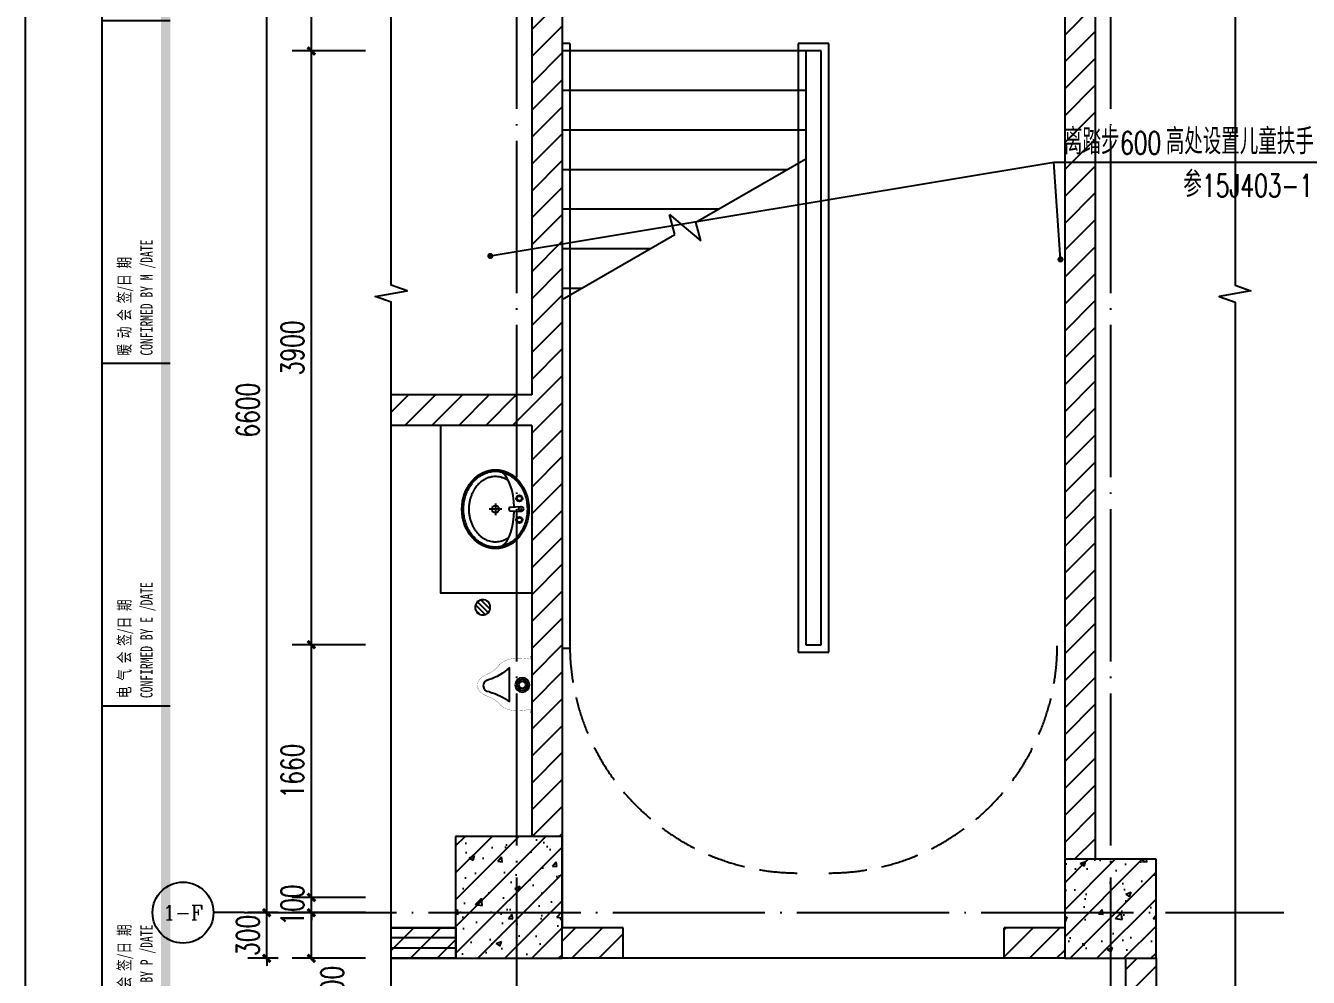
# Model space of a CAD drawing. Header units: millimetres. Extents: x -1048436 to -185795, y -983427 to 400387.
# Drawn here: x -493569 to -485145, y -670152 to -663901 of the extents above; entities that cross this region are included whole.
import ezdxf
from ezdxf.enums import TextEntityAlignment as Align

# ---------------------------------------------------------------- set-up
doc = ezdxf.new("R2010")
doc.units = ezdxf.units.MM
doc.header["$LTSCALE"] = 500
doc.linetypes.add('DASH', pattern=[0.35, 0.25, -0.1])
doc.linetypes.add('DOTE', pattern=[2.42, 2, -0.2, 0.02, -0.2])
for name, color, linetype in [('2017_11-sheet-L2$0$C-SHET-TTLB', 11, 'Continuous'), ('C-SHET-TTLB', 11, 'Continuous'), ('COLUMN', 254, 'Continuous'), ('DIM_LEAD', 3, 'Continuous'), ('DIM_SYMB', 3, 'Continuous'), ('FUR', 55, 'Continuous'), ('PUB_DIM', 3, 'Continuous'), ('PUB_HATCH', 8, 'Continuous'), ('PUB_TEXT', 7, 'Continuous'), ('STAIR', 2, 'Continuous'), ('WINDOW', 4, 'Continuous'), ('建-填充', 9, 'Continuous'), ('建-墙', 254, 'Continuous'), ('建-文字', 4, 'Continuous'), ('建-洁具', 55, 'Continuous'), ('建-符号', 13, 'Continuous'), ('建-轴线', 16, 'DOTE')]:
    doc.layers.add(name, color=color, linetype=linetype)
doc.styles.add('2017_11-sheet-L2$0$SHEET-ECADI', font='simhei.ttf', dxfattribs={"width": 0.7})
doc.styles.add('_TCH_AXIS', font='COMPLEX', dxfattribs={"bigfont": 'GBCBIG'})
doc.styles.add('_TCH_DIM', font='SIMPLEX', dxfattribs={"bigfont": 'GBCBIG'})
doc.styles.add('_TCH_DIM_T3', font='SIMPLEX', dxfattribs={"width": 0.705882, "bigfont": 'GBCBIG'})
doc.styles.add('ECADI', font='hzs.shx', dxfattribs={"width": 0.7, "bigfont": 'hztxt.shx'})
doc.dimstyles.new('_TCH_ARCH&&50', dxfattribs={"dimtxt": 148.75, "dimasz": 50, "dimexe": 125, "dimexo": 150, "dimgap": 50, "dimtad": 1, "dimdec": 0, "dimzin": 0, "dimdsep": 46, "dimtxsty": '_TCH_DIM_T3', "dimblk": 'ARCHTICK', "dimcen": 0.09, "dimclrt": 7, "dimazin": 2, "dimtfac": 1, "dimtdec": 0, "dimtix": 1, "dimtmove": 2, "dimatfit": 3, "dimldrblk": 'ARCHTICK', "dimfxl": 1, "dimtolj": 1, "dimtzin": 0, "dimarcsym": 0})
pattern_1 = [(45, (0, 89.76), (-88.388383, 88.388383), [])]
pattern_2 = [(45, (0, 0), (-88.388348, 88.388348), []), (50, (0, 0), (358.63009, -31.37607), [37.5, -412.5]), (355, (0, 0), (-69.37567, 376.09607), [30, -330]), (100.4514, (29.9, -2.6), (289.25469, 344.71977), [31.8701, -350.57106]), (46.1842, (0, 100), (533.62052, -82.7595), [56.25, -618.75]), (96.6356, (44.47, 93.1), (467.33135, 487.05894), [47.80514, -525.8565]), (351.1842, (0, 100), (467.33097, 487.0593), [45, -495]), (21, (50, 75), (298.45353, -201.30945), [37.5, -412.5]), (326, (50, 75), (121.65767, 362.57502), [30, -330]), (71.4514, (74.87, 58.22), (420.11131, 161.26525), [31.8701, -350.57106]), (37.5, (0, 0), (6.079928, 166.446927), [0, -326, 0, -335, 0, -331.25]), (7.5, (0, 0), (131.53477, 197.205856), [0, -191, 0, -318.5, 0, -126.25]), (327.5, (-111.5, 0), (266.911218, -11.277436), [0, -125, 0, -390, 0, -517.5]), (317.5, (-161.5, 0), (291.593085, 50.05249), [0, -162.5, 0, -259, 0, -367.5])]

# ---------------------------------------------------------------- blocks, each defined once
blk = doc.blocks.new('$lvtry$00000173')
at = {"color": 0}
for p, q in [((-10.7, -125), (-15.7, -50.1)), ((12, -125), (16, -50.1)), ((-35.1, -218.8), (40, -218.8)), ((1.6, -177.1), (1.6, -260.4))]:
    blk.add_line(p, q, dxfattribs=at)
for centre, radius in [((-69, -61.6), 20.6), ((-69, -61.6), 15.6), ((0.1, -50.1), 15.8), ((72.2, -61.6), 20.6), ((72.2, -61.6), 15.6), ((1.6, -218.8), 23.4)]:
    blk.add_circle(centre, radius, dxfattribs=at)
blk.add_arc((0.6, -116.9), 13.9, 215.48604, 324.51396, dxfattribs=at)
blk.add_ellipse((1.6, -218.8), major_axis=(-259, 0), ratio=0.848663, dxfattribs=at)
for start_param, end_param in [(4.764585, 5.931457), (3.493317, 4.671733)]:
    blk.add_ellipse((1.6, -214.5), major_axis=(-259, 0), ratio=0.459125, start_param=start_param, end_param=end_param, dxfattribs=at)
for points, knots in [([(-247.4, -218.8, 0), (-247.4, -226.1, 0), (-246.9, -233.4, 0), (-244.5, -252.6, 0), (-241.8, -264.5, 0), (-234, -287.6, 0), (-228.9, -298.9, 0), (-216.4, -320.7, 0), (-209.1, -331.1, 0), (-192.3, -350.8, 0), (-182.9, -360.1, 0), (-162.4, -377, 0), (-151.2, -384.8, 0), (-127.4, -398.6, 0), (-114.8, -404.6, 0), (-88.5, -414.7, 0), (-74.8, -418.8, 0), (-46.8, -424.9, 0), (-32.4, -426.9, 0), (-3.6, -428.9, 0), (11, -428.8, 0), (39.8, -426.4, 0), (54.1, -424.2, 0), (82, -417.7, 0), (95.6, -413.4, 0), (121.7, -402.9, 0), (134.2, -396.7, 0), (157.7, -382.6, 0), (168.7, -374.7, 0), (189, -357.5, 0), (198.2, -348.1, 0), (214.5, -328.2, 0), (221.7, -317.6, 0), (233.7, -295.7, 0), (238.6, -284.3, 0), (245.9, -261.1, 0), (248.4, -249.2, 0), (250.9, -225.2, 0), (250.9, -213.2, 0), (248.6, -189.2, 0), (246.1, -177.3, 0), (238.9, -154, 0), (234.1, -142.6, 0), (222.2, -120.6, 0), (215.1, -110.1, 0), (198.8, -90.1, 0), (189.6, -80.7, 0), (169.5, -63.4, 0), (158.5, -55.4, 0), (135.1, -41.2, 0), (122.6, -35, 0), (96.6, -24.4, 0), (83, -20.1, 0), (55.1, -13.5, 0), (40.8, -11.2, 0), (12, -8.8, 0), (-2.5, -8.6, 0), (-31.4, -10.4, 0), (-45.7, -12.4, 0), (-73.8, -18.4, 0), (-87.5, -22.5, 0), (-113.8, -32.5, 0), (-126.5, -38.5, 0), (-150.4, -52.2, 0), (-161.6, -59.9, 0), (-182.2, -76.8, 0), (-191.7, -86, 0), (-208.5, -105.6, 0), (-215.9, -116, 0), (-228.5, -137.8, 0), (-233.6, -149.1, 0), (-241.6, -172.2, 0), (-244.4, -184, 0), (-246.9, -203.6, 0), (-247.4, -211.2, 0), (-247.4, -218.8, 0)], [0, 0, 0, 0, 0.105369, 0.105369, 0.278747, 0.278747, 0.452125, 0.452125, 0.625504, 0.625504, 0.798882, 0.798882, 0.97226, 0.97226, 1.145639, 1.145639, 1.319017, 1.319017, 1.492395, 1.492395, 1.665774, 1.665774, 1.839152, 1.839152, 2.01253, 2.01253, 2.185909, 2.185909, 2.359287, 2.359287, 2.532665, 2.532665, 2.706044, 2.706044, 2.879422, 2.879422, 3.0528, 3.0528, 3.226179, 3.226179, 3.399557, 3.399557, 3.572935, 3.572935, 3.746313, 3.746313, 3.919692, 3.919692, 4.09307, 4.09307, 4.266448, 4.266448, 4.439827, 4.439827, 4.613205, 4.613205, 4.786583, 4.786583, 4.959962, 4.959962, 5.13334, 5.13334, 5.306718, 5.306718, 5.480097, 5.480097, 5.653475, 5.653475, 5.826853, 5.826853, 6.000232, 6.000232, 6.17361, 6.17361, 6.283185, 6.283185, 6.283185, 6.283185]), ([(-183.5, -131.4, 0), (-184.9, -133.4, 0), (-186.3, -135.4, 0), (-191.4, -143.3, 0), (-194.8, -149.3, 0), (-200.6, -161.5, 0), (-203.1, -167.7, 0), (-207.2, -180.3, 0), (-208.9, -186.7, 0), (-211.2, -199.2, 0), (-211.9, -205.4, 0), (-212.3, -214, 0), (-212.4, -216.4, 0), (-212.4, -218.8, 0), (-212.4, -225.2, 0), (-211.9, -231.7, 0), (-210, -246, 0), (-208.2, -253.8, 0), (-204.3, -266.5, 0), (-202.4, -271.5, 0), (-198.1, -281.4, 0), (-195.7, -286.3, 0), (-189.4, -297.6, 0), (-185.2, -304, 0), (-176, -316.2, 0), (-170.9, -322.2, 0), (-160.9, -332.4, 0), (-156.1, -336.8, 0), (-143.4, -347.4, 0), (-135.1, -353.3, 0), (-121.2, -361.8, 0), (-115.9, -364.8, 0), (-105.1, -370.2, 0), (-99.5, -372.8, 0), (-87.8, -377.6, 0), (-81.6, -379.8, 0), (-69, -383.8, 0), (-62.5, -385.6, 0), (-47.3, -389.1, 0), (-38.5, -390.6, 0), (-20.6, -392.8, 0), (-11.6, -393.4, 0), (6.5, -393.7, 0), (15.6, -393.3, 0), (33.6, -391.7, 0), (42.5, -390.5, 0), (59.4, -387.2, 0), (67.4, -385.2, 0), (83.1, -380.5, 0), (90.7, -377.7, 0), (105.6, -371.6, 0), (112.7, -368.2, 0), (126.6, -360.6, 0), (133.3, -356.5, 0), (146, -347.8, 0), (152, -343.1, 0), (163.2, -333.3, 0), (168.5, -328.1, 0), (178.3, -317.3, 0), (182.9, -311.7, 0), (190.4, -301, 0), (193.6, -296, 0), (200.4, -283.8, 0), (203.7, -276.5, 0), (208.6, -263.5, 0), (210.3, -257.8, 0), (213, -246.3, 0), (214.1, -240.5, 0), (215.6, -226.9, 0), (215.8, -219, 0), (215.1, -205.6, 0), (214.5, -200, 0), (212.5, -188.8, 0), (211.2, -183.3, 0), (206.3, -166.7, 0), (201.7, -155.9, 0), (193, -140.7, 0), (190, -136, 0), (186.8, -131.4, 0)], [5.740897, 5.740897, 5.740897, 5.740897, 5.780874, 5.780874, 5.896829, 5.896829, 6.012784, 6.012784, 6.128739, 6.128739, 6.240697, 6.240697, 6.283185, 6.283185, 6.283185, 6.399826, 6.399826, 6.5409, 6.5409, 6.634, 6.634, 6.7271, 6.7271, 6.852188, 6.852188, 6.977276, 6.977276, 7.077377, 7.077377, 7.229977, 7.229977, 7.317389, 7.317389, 7.404801, 7.404801, 7.497094, 7.497094, 7.589386, 7.589386, 7.712334, 7.712334, 7.835281, 7.835281, 7.958228, 7.958228, 8.081175, 8.081175, 8.194983, 8.194983, 8.30879, 8.30879, 8.422598, 8.422598, 8.537599, 8.537599, 8.6526, 8.6526, 8.767602, 8.767602, 8.884432, 8.884432, 8.982435, 8.982435, 9.119467, 9.119467, 9.224191, 9.224191, 9.328914, 9.328914, 9.470087, 9.470087, 9.571187, 9.571187, 9.672288, 9.672288, 9.874489, 9.874489, 9.967059, 9.967059, 9.967059, 9.967059])]:
    blk.add_open_spline(points, degree=3, knots=knots, dxfattribs=at)
for p in [(0.5, -49.9), (1.6, -218.8)]:
    blk.add_point(p, dxfattribs=at)
blk = doc.blocks.new('$lvtry$00000171')
h = blk.add_hatch()
h.set_pattern_fill('ANSI31', color=256, scale=15, style=0)
h.set_pattern_definition([(45, (0, 0), (-16.838, 16.838), [])])
h.paths.add_polyline_path([(35.4, 16.9, 0.162278), (7.1, 31), (-49.5, -25.6, 0.162278), (-35.4, -53.9)])
h.paths.add_polyline_path([(7.1, 31, 0.456412), (-50, -18.5, 0.035489), (-49.5, -25.6)])
h.paths.add_polyline_path([(49.5, -11.4, 0.162278), (35.4, 16.9), (-35.4, -53.9, 0.162278), (-7.1, -68)])
h.paths.add_polyline_path([(50, -18.5, 0.035489), (49.5, -11.4), (-7.1, -68, 0.456412)])
blk.add_circle((0, -18.5), 50)
blk = doc.blocks.new('M_E14')
blk.add_line((-116.4, -146.3), (109.4, -146.3))
at = {"const_width": 1.5}
for points in [[(-185, 0), (-185, -10), (-165, -10)], [(-185, 0), (185, 0), (185, -10), (165, -10)], [(-136.8, -207.1), (-146.1, -193.9), (-153.4, -182.2), (-159, -171.7), (-163.1, -162.3), (-166.1, -153.9), (-168.1, -146.2), (-169.4, -139.3), (-170.4, -132.8), (-171.2, -126.7), (-171.8, -120.8), (-172.4, -115.1), (-172.8, -109.5), (-173.1, -103.9), (-173.3, -98.1), (-173.3, -92.1), (-173.3, -85.9), (-173.2, -79.2), (-172.9, -71.9), (-172.3, -63.7), (-171.4, -54.4), (-170.1, -43.7), (-168.2, -31.4), (-165.8, -17.2), (-164.2, -9.1)], [(127.5, -214.6), (137.5, -201.9), (145.5, -190.6), (151.6, -180.4), (156.3, -171.3), (159.7, -163), (162.1, -155.5), (163.9, -148.7), (165.2, -142.3), (166.3, -136.2), (167.3, -130.4), (168.2, -124.7), (168.9, -119.1), (169.5, -113.5), (170, -107.8), (170.4, -101.8), (170.8, -95.6), (171, -88.9), (171.1, -81.6), (171, -73.4), (170.6, -64), (169.9, -53.3), (168.7, -40.9), (167.1, -26.6), (164.9, -10.1)], [(165.8, -14.5), (164.9, -8.9)], [(-137.4, -204.9), (-127.1, -213.8)], [(-130, -211.3), (-128.2, -212.9), (-120.3, -220.9), (-113.4, -228.7), (-107.4, -236.3), (-102.1, -243.8), (-97.5, -251.3), (-93.4, -258.7), (-89.7, -266.2), (-86.2, -273.6), (-83.1, -280.9), (-80.1, -288.1), (-77.2, -295.1), (-74.4, -301.8), (-71.5, -308.2), (-68.5, -314.2), (-65.3, -319.8), (-62, -324.9), (-58.5, -329.6), (-54.8, -334), (-51, -338), (-47, -341.6), (-42.9, -344.9), (-38.6, -347.9), (-34.2, -350.5), (-29.7, -352.9), (-25.1, -354.9), (-20.3, -356.6), (-15.4, -358), (-10.4, -359), (-5.3, -359.6), (-0.1, -359.8), (0.3, -359.8)], [(120.4, -218.3), (118.6, -219.8), (110.3, -227.4), (102.9, -234.8), (96.5, -242), (90.8, -249.3), (85.8, -256.4), (81.2, -263.6), (77.1, -270.9), (73.3, -278.1), (69.7, -285.2), (66.3, -292.2), (63, -299), (59.8, -305.6), (56.6, -311.8), (53.3, -317.6), (49.8, -323), (46.2, -328), (42.4, -332.5), (38.5, -336.6), (34.4, -340.4), (30.3, -343.8), (26, -346.8), (21.5, -349.6), (17, -352), (12.3, -354.1), (7.6, -355.8), (2.7, -357.3), (-0.9, -358.1)], [(128.6, -211.6), (117.5, -220.5)]]:
    blk.add_lwpolyline(points, dxfattribs=at)
for radius in [47.3, 34.6, 22.1]:
    blk.add_circle((-4.2, -61.9), radius)
for centre, radius, start, end in [((-386.5, -362.7), 346.2, 14.06156, 38.70013), ((330.9, -365.6), 311.8, 135.28681, 164.39133), ((-9.9, -276), 40.9, 183.65649, 351.93977)]:
    blk.add_arc(centre, radius, start, end)
at = {"width": 0.8, "flags": 9}
for tag in ['XSIZE', 'YSIZE']:
    blk.add_attdef(tag, (0, 0), '', height=0.5, dxfattribs=at)
blk = doc.blocks.new('2017_11-sheet-L2$0$2014SHEET-L')
at = {"layer": '2017_11-sheet-L2$0$C-SHET-TTLB'}
for p, q in [((0, -45), (-9, -45)), ((0, -90), (-9, -90)), ((0, -135), (-9, -135)), ((0, -180), (-9, -180)), ((0, -225), (-9, -225))]:
    blk.add_line(p, q, dxfattribs=at)
at = {"layer": '2017_11-sheet-L2$0$C-SHET-TTLB', "style": '2017_11-sheet-L2$0$SHEET-ECADI', "width": 0.7}
for s, p in [('CONFIRMED BY A /DATE', (-2.33, -43.96)), ('建 筑 会 签/日 期', (-5.24, -43.96)), ('CONFIRMED BY S /DATE', (-2.33, -88.96)), ('结 构 会 签/日 期', (-5.24, -88.96)), ('CONFIRMED BY M /DATE', (-2.33, -133.96)), ('暖 动 会 签/日 期', (-5.24, -133.96)), ('CONFIRMED BY E /DATE', (-2.33, -178.96)), ('电 气 会 签/日 期', (-5.24, -178.96)), ('给 排 水 会 签/日 期', (-5.24, -223.96)), ('CONFIRMED BY P /DATE', (-2.33, -223.96))]:
    blk.add_text(s, height=1.6, rotation=90, dxfattribs=at).set_placement(p)
blk = doc.blocks.new('2017_11-sheet-L2', base_point=(18.4, 410))
at = {"layer": '2017_11-sheet-L2$0$C-SHET-TTLB'}
blk.add_blockref('2017_11-sheet-L2$0$2014SHEET-L', (19, 410.6), dxfattribs=at)
blk = doc.blocks.new('集团图框A1')
at = {"layer": 'C-SHET-TTLB'}
blk.add_line((259.85, -109.93), (259.85, -685.13), dxfattribs=at)
blk.add_lwpolyline([(1090.85, -100.53), (1090.85, -694.53), (249.85, -694.53), (249.85, -100.53)], close=True, dxfattribs=at)
at = {"layer": 'C-SHET-TTLB', "const_width": 1.2}
blk.add_lwpolyline([(268.25, -110.53), (1080.85, -110.53), (1080.85, -684.53), (268.25, -684.53)], close=True, dxfattribs=at)
at = {"layer": 'C-SHET-TTLB'}
blk.add_blockref('2017_11-sheet-L2', (268.25, -110.53), dxfattribs=at)
at = {"color": 2, "style": 'ECADI', "width": 0.7}
for tag, p in [('序号1', (1009.72, -381.88)), ('记要1', (1037.92, -381.9)), ('日期1', (1073.26, -381.71)), ('序号2', (1009.72, -387.77)), ('日期2', (1073.26, -387.6)), ('记要2', (1037.92, -387.79)), ('序号3', (1009.72, -393.63)), ('记要3', (1037.92, -393.65)), ('日期3', (1073.26, -393.46)), ('序号4', (1009.72, -399.51)), ('日期4', (1073.26, -399.35)), ('记要4', (1037.92, -399.53)), ('合作设计单位', (1042.53, -542.75)), ('审定人', (1041.84, -561.74)), ('审核人', (1041.84, -571.23)), ('设计总负责人', (1041.84, -580.99)), ('专业负责人', (1041.84, -591.72)), ('校对人', (1041.84, -601.96)), ('设计人', (1041.84, -611.83)), ('建设单位上', (1044.38, -619.93)), ('建设单位中', (1044.38, -623.89)), ('建设单位下', (1044.38, -627.74)), ('项目名称上', (1044.35, -632.3)), ('项目名称中', (1044.35, -636.38)), ('项目名称下', (1044.35, -640.33)), ('子项', (1043.59, -646.93)), ('图名上', (1044.47, -653.59)), ('图名中', (1044.47, -657.5)), ('图名下', (1044.47, -661.62)), ('工程编号', (1027.1, -667.58)), ('阶段', (1063.92, -667.61)), ('专业', (1063.72, -673.97)), ('比例', (1025.96, -674.19)), ('日期', (1026.1, -680.73)), ('图别、图号', (1066.05, -680.84))]:
    blk.add_attdef(tag, text='', height=3.5, dxfattribs=at).set_placement(p, align=Align.MIDDLE)
blk = doc.blocks.new('A1')
blk.add_blockref('集团图框A1', (-609654.51, -640037.88))
blk = doc.blocks.new('_ArchTick')
at = {"color": 0, "linetype": 'ByBlock', "const_width": 0.4}
blk.add_lwpolyline([(-0.5, -0.5), (0.5, 0.5)], dxfattribs=at)
blk = doc.blocks.new('*D2480')
at = {"layer": 'Defpoints', "color": 0, "transparency": 16777216}
for p in [(-491985.4, -663127.2), (-491759.5, -663127.2), (-491759.5, -669727.2)]:
    blk.add_point(p, dxfattribs=at)
at = {"layer": 'PUB_DIM', "color": 0, "lineweight": -2, "transparency": 16777216}
for p, q in [((-491909.5, -663127.2), (-492110.4, -663127.2)), ((-491985.4, -669727.2), (-491985.4, -663127.2)), ((-491909.5, -669727.2), (-492110.4, -669727.2))]:
    blk.add_line(p, q, dxfattribs=at)
at = {"layer": 'PUB_DIM', "color": 0, "lineweight": -2, "transparency": 16777216, "xscale": 50, "yscale": 50, "zscale": 50}
for p, rotation in [((-491985.4, -663127.2), 90), ((-491985.4, -669727.2), 270)]:
    blk.add_blockref('_ArchTick', p, dxfattribs=dict(at, rotation=rotation))
at = {"layer": 'PUB_DIM', "color": 7, "transparency": 16777216, "insert": (-492109.8, -666427.2), "char_height": 148.75, "attachment_point": 5, "rotation": 90, "style": '_TCH_DIM_T3'}
blk.add_mtext('\\A1;6600', dxfattribs=at)
blk = doc.blocks.new('*D2481')
at = {"layer": 'Defpoints', "color": 0, "transparency": 16777216}
for p in [(-491985.4, -669727.2), (-491759.5, -669727.2), (-491759.5, -670027.2)]:
    blk.add_point(p, dxfattribs=at)
at = {"layer": 'PUB_DIM', "color": 0, "lineweight": -2, "transparency": 16777216}
for p, q in [((-491985.4, -669727.2), (-491985.4, -669677.2)), ((-491909.5, -669727.2), (-492110.4, -669727.2)), ((-491985.4, -670027.2), (-491985.4, -669727.2)), ((-491909.5, -670027.2), (-492110.4, -670027.2)), ((-491985.4, -670027.2), (-491985.4, -670077.2))]:
    blk.add_line(p, q, dxfattribs=at)
at = {"layer": 'PUB_DIM', "color": 0, "lineweight": -2, "transparency": 16777216, "xscale": 50, "yscale": 50, "zscale": 50}
for p, rotation in [((-491985.4, -669727.2), 270), ((-491985.4, -670027.2), 90)]:
    blk.add_blockref('_ArchTick', p, dxfattribs=dict(at, rotation=rotation))
at = {"layer": 'PUB_DIM', "color": 7, "transparency": 16777216, "insert": (-492109.8, -669877.2), "char_height": 148.75, "attachment_point": 5, "rotation": 90, "style": '_TCH_DIM_T3'}
blk.add_mtext('\\A1;300', dxfattribs=at)
blk = doc.blocks.new('*D2482')
at = {"layer": 'Defpoints', "color": 0, "transparency": 16777216}
for p in [(-491692.5, -663127.2), (-491186.6, -663127.2), (-491186.6, -664067.2)]:
    blk.add_point(p, dxfattribs=at)
at = {"layer": 'PUB_DIM', "color": 0, "lineweight": -2, "transparency": 16777216}
for p, q in [((-491336.6, -663127.2), (-491817.5, -663127.2)), ((-491692.5, -664067.2), (-491692.5, -663127.2)), ((-491336.6, -664067.2), (-491817.5, -664067.2))]:
    blk.add_line(p, q, dxfattribs=at)
at = {"layer": 'PUB_DIM', "color": 0, "lineweight": -2, "transparency": 16777216, "xscale": 50, "yscale": 50, "zscale": 50}
for p, rotation in [((-491692.5, -663127.2), 90), ((-491692.5, -664067.2), 270)]:
    blk.add_blockref('_ArchTick', p, dxfattribs=dict(at, rotation=rotation))
at = {"layer": 'PUB_DIM', "color": 7, "transparency": 16777216, "insert": (-491816.9, -663597.2), "char_height": 148.75, "attachment_point": 5, "rotation": 90, "style": '_TCH_DIM_T3'}
blk.add_mtext('\\A1;940', dxfattribs=at)
blk = doc.blocks.new('*D2483')
at = {"layer": 'Defpoints', "color": 0, "transparency": 16777216}
for p in [(-491692.5, -664067.2), (-491186.6, -664067.2), (-491186.6, -667967.2)]:
    blk.add_point(p, dxfattribs=at)
at = {"layer": 'PUB_DIM', "color": 0, "lineweight": -2, "transparency": 16777216}
for p, q in [((-491336.6, -664067.2), (-491817.5, -664067.2)), ((-491692.5, -667967.2), (-491692.5, -664067.2)), ((-491336.6, -667967.2), (-491817.5, -667967.2))]:
    blk.add_line(p, q, dxfattribs=at)
at = {"layer": 'PUB_DIM', "color": 0, "lineweight": -2, "transparency": 16777216, "xscale": 50, "yscale": 50, "zscale": 50}
for p, rotation in [((-491692.5, -664067.2), 90), ((-491692.5, -667967.2), 270)]:
    blk.add_blockref('_ArchTick', p, dxfattribs=dict(at, rotation=rotation))
at = {"layer": 'PUB_DIM', "color": 7, "transparency": 16777216, "insert": (-491816.9, -666017.2), "char_height": 148.75, "attachment_point": 5, "rotation": 90, "style": '_TCH_DIM_T3'}
blk.add_mtext('\\A1;3900', dxfattribs=at)
blk = doc.blocks.new('*D2484')
at = {"layer": 'Defpoints', "color": 0, "transparency": 16777216}
for p in [(-491692.5, -667967.2), (-491186.6, -667967.2), (-491186.6, -669627.2)]:
    blk.add_point(p, dxfattribs=at)
at = {"layer": 'PUB_DIM', "color": 0, "lineweight": -2, "transparency": 16777216}
for p, q in [((-491336.6, -667967.2), (-491817.5, -667967.2)), ((-491692.5, -669627.2), (-491692.5, -667967.2)), ((-491336.6, -669627.2), (-491817.5, -669627.2))]:
    blk.add_line(p, q, dxfattribs=at)
at = {"layer": 'PUB_DIM', "color": 0, "lineweight": -2, "transparency": 16777216, "xscale": 50, "yscale": 50, "zscale": 50}
for p, rotation in [((-491692.5, -667967.2), 90), ((-491692.5, -669627.2), 270)]:
    blk.add_blockref('_ArchTick', p, dxfattribs=dict(at, rotation=rotation))
at = {"layer": 'PUB_DIM', "color": 7, "transparency": 16777216, "insert": (-491816.9, -668797.2), "char_height": 148.75, "attachment_point": 5, "rotation": 90, "style": '_TCH_DIM_T3'}
blk.add_mtext('\\A1;1660', dxfattribs=at)
blk = doc.blocks.new('*D2485')
at = {"layer": 'Defpoints', "color": 0, "transparency": 16777216}
for p in [(-491692.5, -669627.2), (-491186.6, -669627.2), (-491186.6, -669727.2)]:
    blk.add_point(p, dxfattribs=at)
at = {"layer": 'PUB_DIM', "color": 0, "lineweight": -2, "transparency": 16777216}
for p, q in [((-491336.6, -669627.2), (-491817.5, -669627.2)), ((-491692.5, -669627.2), (-491692.5, -669577.2)), ((-491692.5, -669727.2), (-491692.5, -669627.2)), ((-491336.6, -669727.2), (-491817.5, -669727.2)), ((-491692.5, -669727.2), (-491692.5, -669777.2))]:
    blk.add_line(p, q, dxfattribs=at)
at = {"layer": 'PUB_DIM', "color": 0, "lineweight": -2, "transparency": 16777216, "xscale": 50, "yscale": 50, "zscale": 50}
for p, rotation in [((-491692.5, -669627.2), 270), ((-491692.5, -669727.2), 90)]:
    blk.add_blockref('_ArchTick', p, dxfattribs=dict(at, rotation=rotation))
at = {"layer": 'PUB_DIM', "color": 7, "transparency": 16777216, "insert": (-491816.9, -669677.2), "char_height": 148.75, "attachment_point": 5, "rotation": 90, "style": '_TCH_DIM_T3'}
blk.add_mtext('\\A1;100', dxfattribs=at)
blk = doc.blocks.new('*D2486')
at = {"layer": 'Defpoints', "color": 0, "transparency": 16777216}
for p in [(-491692.5, -669727.2), (-491186.6, -669727.2), (-491186.6, -670027.2)]:
    blk.add_point(p, dxfattribs=at)
at = {"layer": 'PUB_DIM', "color": 0, "lineweight": -2, "transparency": 16777216}
for p, q in [((-491336.6, -669727.2), (-491817.5, -669727.2)), ((-491692.5, -670027.2), (-491692.5, -669727.2)), ((-491336.6, -670027.2), (-491817.5, -670027.2))]:
    blk.add_line(p, q, dxfattribs=at)
at = {"layer": 'PUB_DIM', "color": 0, "lineweight": -2, "transparency": 16777216, "xscale": 50, "yscale": 50, "zscale": 50}
for p, rotation in [((-491692.5, -669727.2), 90), ((-491692.5, -670027.2), 270)]:
    blk.add_blockref('_ArchTick', p, dxfattribs=dict(at, rotation=rotation))
at = {"layer": 'PUB_DIM', "color": 7, "transparency": 16777216, "insert": (-491555, -670212.2), "char_height": 148.75, "attachment_point": 5, "rotation": 90, "style": '_TCH_DIM_T3'}
blk.add_mtext('\\A1;300', dxfattribs=at)

msp = doc.modelspace()

# ---------------------------------------------------------------- hatches: boundary and pattern name
at = {"layer": 'PUB_HATCH'}
h = msp.add_hatch(dxfattribs=at)
h.set_pattern_fill('钢筋混凝土', color=256, scale=50, style=0)
h.set_pattern_definition(pattern_2)
h.paths.add_polyline_path([(-490745.1, -670027.2), (-490045.1, -670027.2), (-490045.1, -669227.2), (-490745.1, -669227.2)])
h = msp.add_hatch(dxfattribs=at)
h.set_pattern_fill('钢筋混凝土', color=256, scale=50, style=0)
h.set_pattern_definition(pattern_2)
h.paths.add_polyline_path([(-486745.1, -669377.1), (-486745.1, -670027.1), (-486145.1, -670027.1), (-486145.1, -669377.1)])
at = {"layer": '建-填充'}
h = msp.add_hatch(dxfattribs=at)
h.set_pattern_fill('普通砖', color=256, scale=50, style=0)
h.set_pattern_definition(pattern_1)
h.paths.add_polyline_path([(-490045.1, -663427.1), (-490045.1, -663627.2), (-490244.8, -663627.2), (-490244.8, -666327.1), (-490178.1, -666427.1), (-490044.8, -666427.1), (-490044.8, -663427.1)])
h = msp.add_hatch(dxfattribs=at)
h.set_pattern_fill('普通砖', color=256, scale=50, style=0)
h.set_pattern_definition(pattern_1)
h.paths.add_polyline_path([(-486745.1, -669377.1), (-486545.1, -669377.1), (-486545.1, -663477.2), (-486745.1, -663477.2)])
h = msp.add_hatch(dxfattribs=at)
h.set_pattern_fill('普通砖', color=256, scale=50, style=0)
h.set_pattern_definition(pattern_1)
h.paths.add_polyline_path([(-491167.7, -666527.1), (-490244.8, -666527.1), (-490178.1, -666427.1), (-490244.8, -666327.1), (-491167.7, -666327.1)])
h = msp.add_hatch(dxfattribs=at)
h.set_pattern_fill('普通砖', color=256, scale=50, style=0)
h.set_pattern_definition(pattern_1)
h.paths.add_polyline_path([(-490244.8, -669227.2), (-490045.1, -669227.2), (-490045.1, -669827.4), (-490044.8, -669827.1), (-490044.8, -666427.1), (-490178.1, -666427.1), (-490244.8, -666527.1)])
h = msp.add_hatch(dxfattribs=at)
h.set_pattern_fill('普通砖', color=256, scale=50, style=0)
h.set_pattern_definition(pattern_1)
h.paths.add_polyline_path([(-490745.1, -670027.1), (-490745.1, -669827.1), (-491167.7, -669827.1), (-491167.7, -670027.1)])
h = msp.add_hatch(dxfattribs=at)
h.set_pattern_fill('普通砖', color=256, scale=50, style=0)
h.set_pattern_definition(pattern_1)
h.paths.add_polyline_path([(-490045.1, -669827.4), (-490045.1, -670027.1), (-489644.8, -670027.1), (-489644.8, -669827.1), (-490044.8, -669827.1)])
h = msp.add_hatch(dxfattribs=at)
h.set_pattern_fill('普通砖', color=256, scale=50, style=0)
h.set_pattern_definition(pattern_1)
h.paths.add_polyline_path([(-486745.1, -670027.1), (-486745.1, -669827.1), (-487143.5, -669827.1), (-487143.5, -670027.1)])
h = msp.add_hatch(dxfattribs=at)
h.set_pattern_fill('普通砖', color=256, scale=50, style=0)
h.set_pattern_definition(pattern_1)
h.paths.add_polyline_path([(-486145.1, -670027.1), (-486345.1, -670027.1), (-486345.1, -670627.1), (-486145.1, -670427.1)])

# ---------------------------------------------------------------- linework, layer by layer
msp.add_line((-487143.5, -670027.1), (-489643.5, -670027.1))
at = {"layer": 'COLUMN'}
for p, q in [((-490045.1, -669227.2), (-490745.1, -669227.2)), ((-490745.1, -669227.2), (-490745.1, -670027.2)), ((-490045.1, -670027.2), (-490045.1, -669227.2)), ((-486745.1, -669377.1), (-486745.1, -670027.1)), ((-486145.1, -669377.1), (-486745.1, -669377.1)), ((-486145.1, -670027.1), (-486145.1, -669377.1)), ((-490745.1, -670027.2), (-490045.1, -670027.2)), ((-486745.1, -670027.1), (-486145.1, -670027.1))]:
    msp.add_line(p, q, dxfattribs=at)
at = {"layer": 'DIM_LEAD'}
for p, q in [((-490517.2, -665413.6), (-486816.2, -664798.5)), ((-486772.4, -665436.8), (-486816.2, -664798.5)), ((-486816.2, -664798.5), (-485075.5, -664798.5))]:
    msp.add_line(p, q, dxfattribs=at)
at = {"layer": 'DIM_LEAD', "const_width": 20}
for points in [[(-490527.1, -665415.3, 1), (-490507.4, -665412, 1)], [(-486771.7, -665446.8, 1), (-486773.1, -665426.8, 1)]]:
    msp.add_lwpolyline(points, format="xyb", close=True, dxfattribs=at)
at = {"layer": 'DIM_SYMB'}
msp.add_lwpolyline([(-489244.8, -663937.2, 0, 0, 0), (-489244.8, -664957.2, 40, 0, 0), (-489244.8, -665107.2, 0, 0, 0)], format="xyseb", dxfattribs=at)
at = {"layer": 'PUB_HATCH', "color": 8, "linetype": 'DASH', "ltscale": 2}
for centre, start, end in [((-488494.8, -667967.2), 180, 270), ((-488293.7, -667967.2), 270, 0)]:
    msp.add_arc(centre, 1500, start, end, dxfattribs=at)
at = {"layer": 'STAIR'}
for p, q in [((-490044.8, -664017.2), (-490044.8, -667992.2)), ((-489994.8, -664017.2), (-490044.8, -664017.2)), ((-490044.8, -664067.2), (-490044.8, -665699)), ((-488444.8, -664067.2), (-490044.8, -664067.2)), ((-489994.8, -664017.2), (-489994.8, -667992.2)), ((-488294.8, -664017.2), (-488494.8, -664017.2)), ((-488494.8, -664017.2), (-488494.8, -668017.2)), ((-488444.8, -664067.2), (-488444.8, -664775.3)), ((-488344.8, -664067.2), (-488444.8, -664067.2)), ((-488444.8, -664067.2), (-488444.8, -667967.2)), ((-488344.8, -667967.2), (-488344.8, -664067.2)), ((-488294.8, -668017.2), (-488294.8, -664017.2)), ((-488444.8, -664327.2), (-490044.8, -664327.2)), ((-488444.8, -664587.2), (-490044.8, -664587.2)), ((-489167, -665192.2), (-488444.8, -664775.3)), ((-488569.3, -664847.2), (-490044.8, -664847.2)), ((-489019.6, -665107.2), (-490044.8, -665107.2)), ((-489305.3, -665272.1), (-489340.3, -665141.7)), ((-489340.3, -665141.7), (-489134.2, -665314.6)), ((-489134.2, -665314.6), (-489167, -665192.2)), ((-490044.8, -665699), (-489305.3, -665272.1)), ((-489470, -665367.2), (-490044.8, -665367.2)), ((-489920.3, -665627.2), (-490044.8, -665627.2)), ((-489994.8, -667992.2), (-490044.8, -667992.2)), ((-488494.8, -668017.2), (-488294.8, -668017.2)), ((-488444.8, -667967.2), (-488344.8, -667967.2))]:
    msp.add_line(p, q, dxfattribs=at)
at = {"layer": 'WINDOW'}
for p, q in [((-491167.7, -669827.1), (-490744.4, -669827.1)), ((-490744.4, -669827.1), (-490744.4, -670027.1)), ((-490744.4, -669893.8), (-491167.7, -669893.8)), ((-490744.4, -669960.5), (-491167.7, -669960.5)), ((-491167.7, -670027.1), (-490744.4, -670027.1))]:
    msp.add_line(p, q, dxfattribs=at)
at = {"layer": '建-墙'}
for p, q in [((-490044.8, -663427.1), (-490044.8, -666427.1)), ((-486745.1, -663477.2), (-486745.1, -669377.1)), ((-486545.1, -663477.2), (-486545.1, -669377.1)), ((-490244.8, -663627.2), (-490244.8, -666327.1)), ((-490244.8, -666327.1), (-491167.7, -666327.1)), ((-490044.8, -666427.1), (-490044.8, -669827.1)), ((-490244.8, -666527.1), (-491167.7, -666527.1)), ((-490244.8, -666527.1), (-490244.8, -669227.2)), ((-490745.1, -669827.1), (-491167.7, -669827.1)), ((-489644.8, -669827.1), (-490044.8, -669827.1)), ((-489644.8, -670027.1), (-489644.8, -669827.1)), ((-486745.1, -669827.1), (-487143.5, -669827.1)), ((-487143.5, -670027.1), (-487143.5, -669827.1)), ((-486643.5, -669927.1), (-486643.5, -669927.1)), ((-486443.5, -669927.1), (-486443.5, -669927.1)), ((-486243.5, -669927.1), (-486243.5, -669927.1)), ((-490745.1, -670027.1), (-491167.7, -670027.1)), ((-489644.8, -670027.1), (-490045.1, -670027.1)), ((-486745.1, -670027.1), (-487143.5, -670027.1)), ((-486345.1, -670027.1), (-486345.1, -670627.1)), ((-486145.1, -670027.1), (-486145.1, -670427.1))]:
    msp.add_line(p, q, dxfattribs=at)
at = {"layer": '建-洁具'}
msp.add_lwpolyline([(-490244.8, -666527.1), (-490844.8, -666527.1), (-490844.8, -667627.1), (-490244.8, -667627.1)], dxfattribs=at)
at = {"layer": '建-符号'}
msp.add_line((-492133.2, -669727.2), (-492335.4, -669727.2), dxfattribs=at)
for points in [[(-491167.7, -671259.8), (-491167.7, -665717.4), (-491272.7, -665679.2), (-491062.7, -665642.2), (-491167.7, -665604.9), (-491167.7, -660062.6)], [(-485626.4, -660062.6), (-485626.4, -665604.9), (-485521.4, -665643.2), (-485731.4, -665680.2), (-485626.4, -665717.4), (-485626.4, -671259.8)]]:
    msp.add_lwpolyline(points, dxfattribs=at)
msp.add_circle((-492535.4, -669727.2), 200, dxfattribs=at)
at = {"layer": '建-轴线'}
for p, q in [((-490345.1, -661027.1), (-490345.1, -672655.9)), ((-486445.1, -661027.1), (-486445.1, -672655.9)), ((-492133.2, -669727.2), (-485306.2, -669727.2))]:
    msp.add_line(p, q, dxfattribs=at)

# ---------------------------------------------------------------- block references
at = {"xscale": 50, "yscale": 50, "zscale": 50}
msp.add_blockref('A1', (29976664, 31348020.2), dxfattribs=at)
at = {"layer": 'FUR', "xscale": -1, "rotation": 270}
msp.add_blockref('M_E14', (-490244.8, -668227.1), dxfattribs=at)
at = {"layer": '建-洁具', "xscale": -1, "yscale": -1, "rotation": 90}
msp.add_blockref('$lvtry$00000173', (-490264.8, -667075.5), dxfattribs=at)
at = {"layer": '建-洁具', "xscale": -1, "rotation": 180}
msp.add_blockref('$lvtry$00000171', (-490567.1, -667740.4), dxfattribs=at)

# ---------------------------------------------------------------- texts
at = {"layer": 'PUB_TEXT', "style": '_TCH_DIM'}
for s, height, p in [('离踏步', 168.79, (-486749.8, -664746)), ('高处设置儿童扶手', 168.79, (-486081.2, -664746)), ('参', 168.8, (-485965.9, -665026))]:
    msp.add_text(s, height=height, dxfattribs=at).set_placement(p)
at = {"layer": 'PUB_TEXT', "style": '_TCH_DIM', "width": 0.705882}
for s, p in [('600', (-486381.2, -664746)), ('15J403-1', (-485843, -665026))]:
    msp.add_text(s, height=148.75, dxfattribs=at).set_placement(p)
at = {"layer": '建-文字', "style": '_TCH_AXIS'}
msp.add_text('1-F', height=96.8, dxfattribs=at).set_placement((-492666.8, -669775.6), (-492404, -669775.6), align=Align.FIT)

# ---------------------------------------------------------------- dimensions: what is measured, and where the dimension line sits
at = {"layer": 'PUB_DIM'}
for p1, p2, distance, picture, middle in [((-491759.5, -669727.2), (-491759.5, -663127.2), 226, '*D2480', (-492109.8, -666427.2)), ((-491186.6, -664067.2), (-491186.6, -663127.2), 506, '*D2482', (-491816.9, -663597.2)), ((-491186.6, -667967.2), (-491186.6, -664067.2), 506, '*D2483', (-491816.9, -666017.2)), ((-491186.6, -669627.2), (-491186.6, -667967.2), 506, '*D2484', (-491816.9, -668797.2)), ((-491186.6, -669727.2), (-491186.6, -669627.2), 506, '*D2485', (-491816.9, -669677.2)), ((-491759.5, -670027.2), (-491759.5, -669727.2), 226, '*D2481', (-492109.8, -669877.2))]:
    dim = msp.add_aligned_dim(p1=p1, p2=p2, distance=distance, dimstyle='_TCH_ARCH&&50', dxfattribs=at)
    dim.commit()
    dim.dimension.update_dxf_attribs({"geometry": picture, "text_midpoint": middle})
dim = msp.add_linear_dim(base=(-491692.5, -669727.2), p1=(-491186.6, -670027.2), p2=(-491186.6, -669727.2), angle=90, dimstyle='_TCH_ARCH&&50', dxfattribs=at)
dim.commit()
dim.dimension.update_dxf_attribs({"geometry": '*D2486', "text_midpoint": (-491555, -670212.2), "dimtype": 129})

doc.saveas('drawing.dxf')
